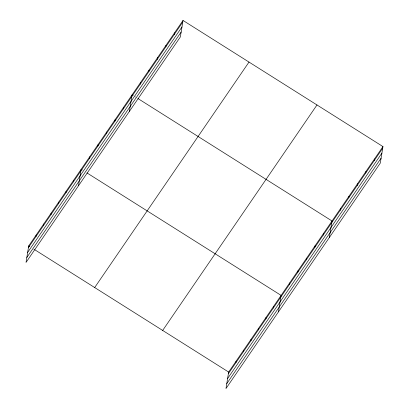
<?xml version="1.0" encoding="UTF-8"?>
<svg xmlns="http://www.w3.org/2000/svg" width="409" height="409" viewBox="0 0 409 409"><rect width="100%" height="100%" fill="white"/><g stroke="black" fill="none" stroke-linecap="round" stroke-linejoin="round"><path stroke-width="0.31" stroke-dasharray="2.04 1.53" d="M134.74 96.519L136.32 97.521M33.451 248.917L34.509 249.587"/><path stroke-width="0.61" d="M183.022 20.45L28.702 245.921L26.033 262.414L180.354 36.943L183.022 20.45L382.967 146.586L380.298 163.079L225.978 388.55L228.646 372.057L382.967 146.586M35.936 236.596L36.197 234.971M43.431 225.645L43.691 224.02M50.926 214.694L51.186 213.069M58.421 203.743L58.686 202.118M65.915 192.792L66.181 191.167M73.41 181.841L73.676 180.211M78.502 185.752L81.171 169.26L82.229 169.929M89.397 158.487L89.658 156.862M97.884 146.085L98.145 144.459M106.371 133.687L106.637 132.061M114.857 121.284L115.123 119.658M123.349 108.886L123.61 107.255M129.428 111.345L132.097 94.857L133.155 95.522M140.323 84.08L140.584 82.454M148.81 71.682L149.075 70.051M157.296 59.279L157.562 57.654M165.788 46.882L166.049 45.251M174.275 34.479L174.536 32.853M235.881 362.737L236.141 361.106M243.375 351.786L243.636 350.155M250.87 340.83L251.131 339.204M258.365 329.879L258.631 328.253M265.86 318.928L266.126 317.302M273.355 307.977L273.621 306.351M278.447 311.888L281.116 295.4L86.979 172.925M289.342 284.623L289.603 282.997M297.829 272.225L298.089 270.594M306.315 259.822L306.581 258.197M314.802 247.425L315.068 245.794M323.289 235.022L323.555 233.396M329.373 237.486L332.042 220.993L137.905 98.518M340.268 210.221L340.528 208.59M348.754 197.818L349.02 196.192M357.241 185.42L357.507 183.789M365.728 173.017L365.994 171.391M374.22 160.614L374.48 158.989M28.436 247.547L182.762 22.076M27.643 252.455L181.969 26.984M26.825 257.506L181.146 32.035M94.683 287.547L249.004 62.076M162.664 330.436L316.985 104.96M228.38 373.688L382.706 148.216M227.588 378.591L381.914 153.119M226.77 383.647L381.091 158.176M28.702 245.921L29.755 246.586M34.509 249.587L228.646 372.057"/></g></svg>
